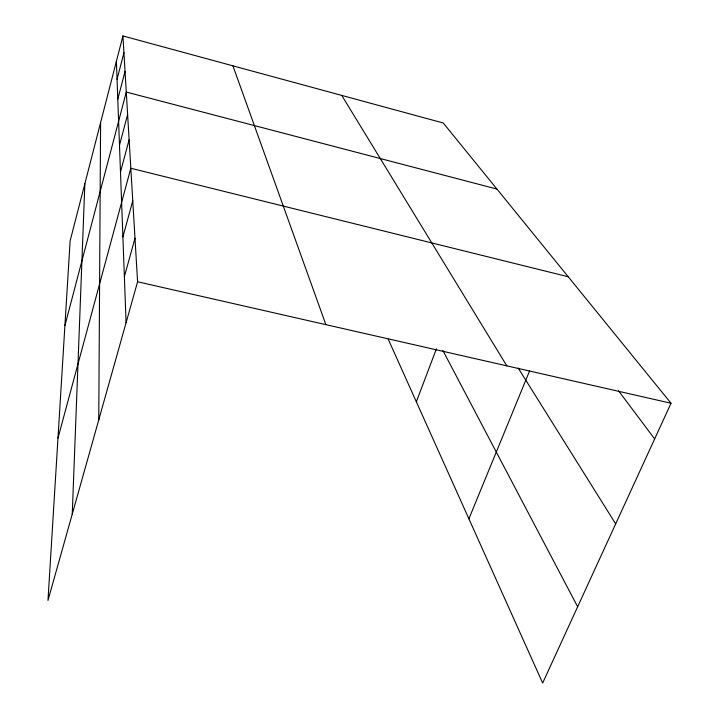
<?xml version="1.0" encoding="UTF-8"?>
<svg xmlns="http://www.w3.org/2000/svg" width="719" height="719" viewBox="0 0 719 719"><rect width="100%" height="100%" fill="white"/><g stroke="black" fill="none" stroke-linecap="round" stroke-linejoin="round"><path stroke-width="1.08" d="M98.755 419.905L100.588 122.661M72.242 514.166L84.869 183.651M122.931 35.95L70.138 240.838L47.975 600.455L137.59 281.776L122.931 35.95L443.246 122.994L671.025 403.242L542.656 683.05L388.206 339.161M117.053 79.306L123.938 52.757M117.79 99.168L125.043 71.361M64.917 325.599L126.283 92.059L496.946 189.07M119.498 145.184L127.623 114.519M120.495 172.039L129.123 139.738M57.978 438.123L130.822 168.264L568.235 276.77M122.895 236.928L132.763 200.79M124.369 276.635L135.001 238.232M416.337 401.804L436.397 348.877M468.896 518.83L529.588 370.932M137.59 281.776L671.025 403.242M618.547 390.83L654.658 438.923M518.21 368.056L615.68 523.881M341.741 95.411L506.823 365.854M442.931 350.584L577.654 606.764M232.92 65.833L325.878 324.646M116.388 61.349L126.077 322.741"/></g></svg>
